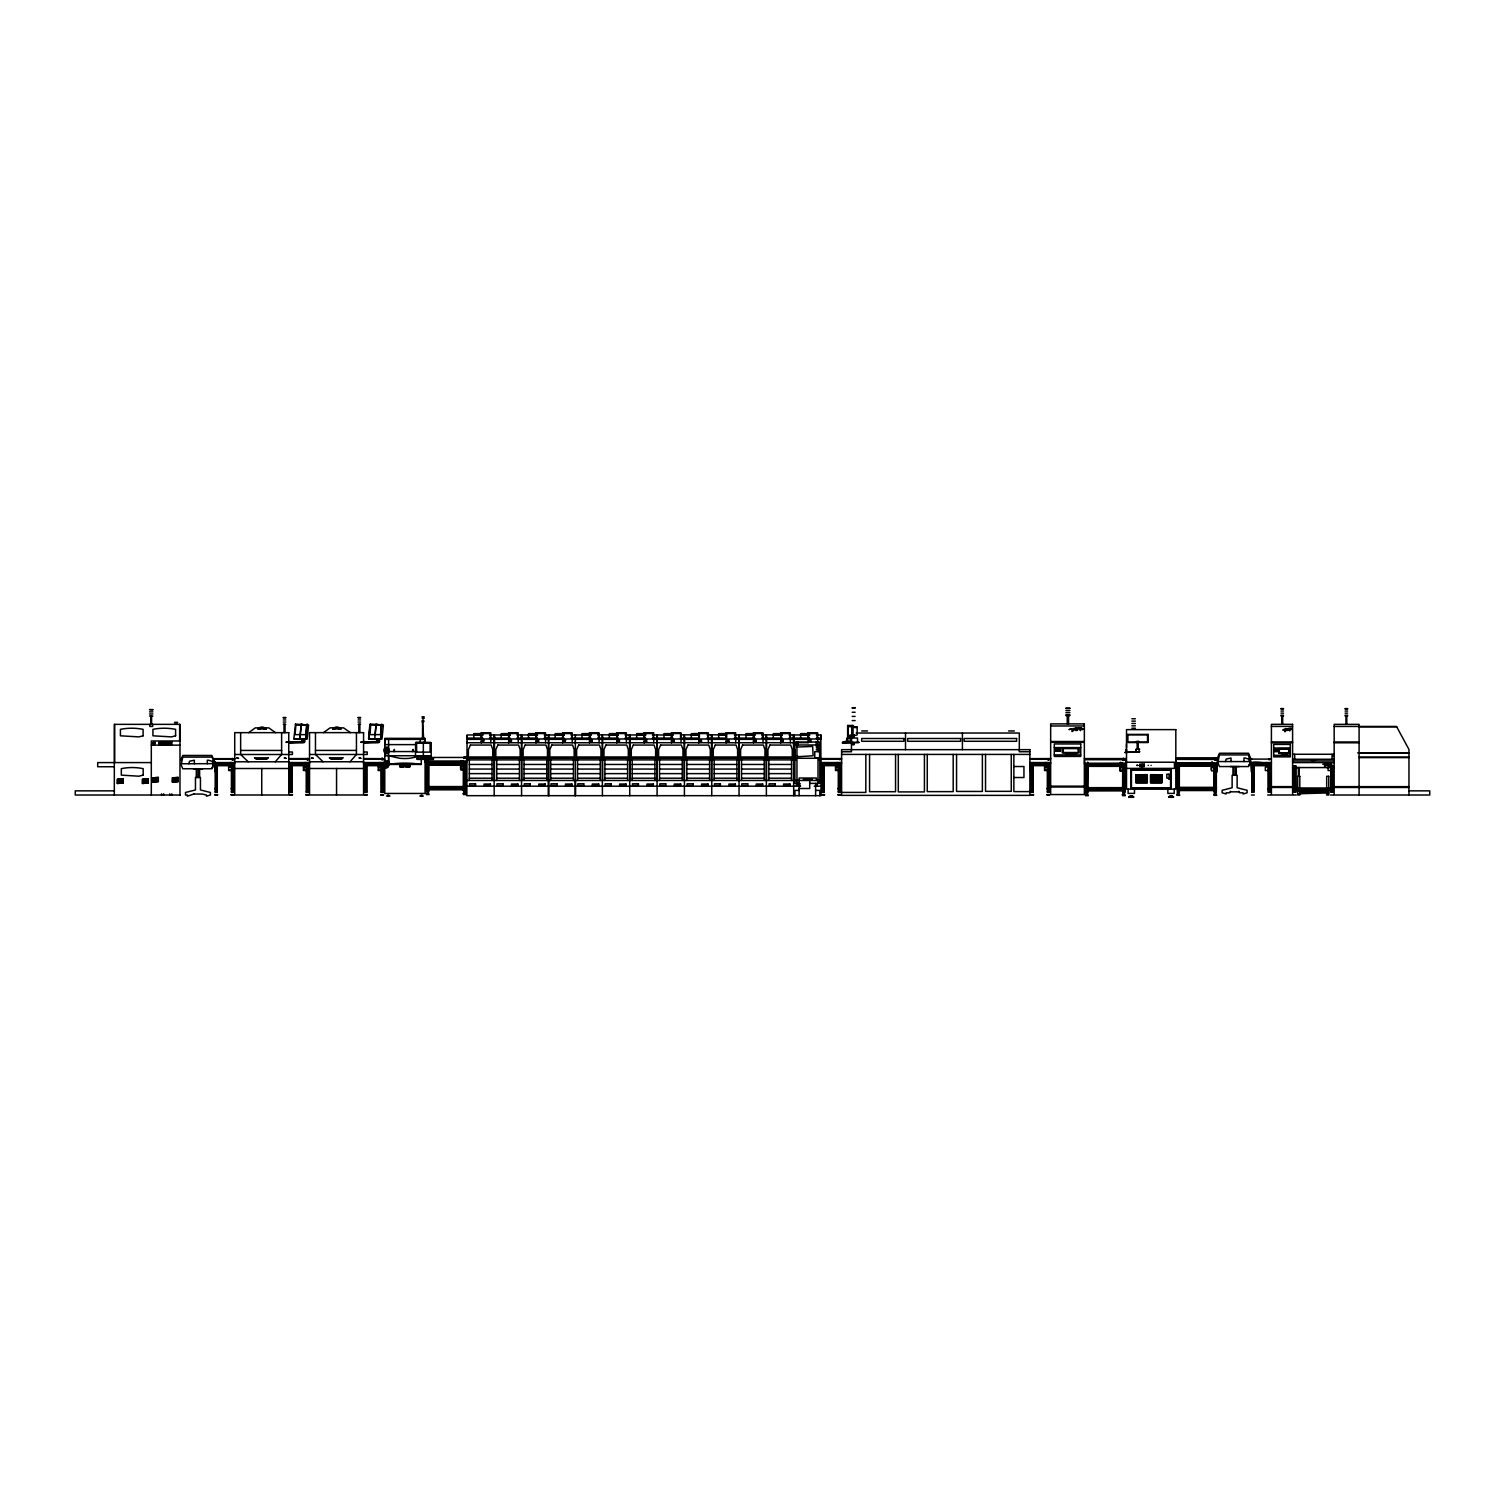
<?xml version="1.0" encoding="UTF-8"?>
<svg xmlns="http://www.w3.org/2000/svg" width="1505" height="1505" viewBox="0 0 1505 1505"><rect width="100%" height="100%" fill="white"/><g stroke="black" fill="none" stroke-linecap="round" stroke-linejoin="round"><path stroke-width="1.5" d="M384.772 764.22L384.772 760.063M384.772 741.062L384.772 744.618L415.737 744.618M384.772 740.234L384.772 738.71L425.087 738.71L425.087 740.234M388.591 738.71L388.76 764.427M420.271 743.244L420.271 738.71M425.087 743.244L425.087 741.062M467.058 742.68L467.058 741.664M482.766 734.967L467.058 734.967L467.058 739.35L481.28 739.35L481.28 732.86L490.818 732.86L490.818 742.755M481.28 742.68L481.28 741.664M489.482 734.967L493.979 734.967L493.979 739.35L490.818 739.35M494.468 742.68L494.468 741.664M510.176 734.967L494.468 734.967L494.468 739.35L508.69 739.35L508.69 732.86L518.228 732.86L518.228 742.755M508.69 742.68L508.69 741.664M516.892 734.967L521.388 734.967L521.388 739.35L518.228 739.35M521.784 742.68L521.784 741.664M537.473 734.967L521.784 734.967L521.784 739.35L535.987 739.35L535.987 732.86L545.544 732.86L545.544 742.755M535.987 742.68L535.987 741.664M562.682 742.68L562.682 741.664M572.22 742.755L572.22 732.86L562.682 732.86L562.682 739.35L545.544 739.35M575.305 742.68L575.305 741.664M575.305 739.35L575.361 734.816M589.509 742.68L589.509 741.664M599.065 742.755L599.065 732.86L589.509 732.86L589.509 739.35L572.22 739.35M602.414 795.675L602.207 734.816L597.73 734.967M602.621 780.474L602.621 734.816L618.329 734.967M616.843 742.68L616.843 741.664M626.381 742.755L626.381 732.86L616.843 732.86L616.843 739.35L602.621 739.35M625.045 734.967L629.542 734.967L629.542 739.35L626.381 739.35M629.955 742.68L629.955 741.664M645.645 734.967L629.955 734.967L629.955 739.35L644.159 739.35L644.159 732.86L653.716 732.86L653.716 742.755M644.159 742.68L644.159 741.664M652.38 734.967L656.857 734.967L656.857 739.35L653.716 739.35M657.271 741.664L657.271 742.68L684.192 742.755M672.98 734.967L657.271 734.967L657.271 739.35L671.493 739.35L671.493 732.86L681.031 732.86L681.031 742.755M671.493 742.68L671.493 741.664M684.192 780.474L684.192 734.816L680.824 734.967M684.399 795.675L684.606 734.816L698.057 734.967M698.809 742.68L698.809 741.664M708.366 742.755L708.366 732.86L698.809 732.86L698.809 739.35L684.606 739.35M711.508 780.474L711.508 734.816L707.03 734.967M711.733 795.675L711.94 734.816L725.391 734.967M726.144 742.68L726.144 741.664M735.682 742.755L735.682 732.86L726.144 732.86L726.144 739.35L711.94 739.35M738.842 780.474L738.842 734.816L734.365 734.967M739.256 780.474L739.256 734.816L754.964 734.967M753.478 742.68L753.478 741.664M763.016 742.755L763.016 732.86L753.478 732.86L753.478 739.35L739.256 739.35M766.177 780.474L766.177 734.816L761.681 734.967M766.591 780.474L766.591 734.816L782.28 734.967M780.794 742.68L780.794 741.664M790.351 742.755L790.351 732.86L780.794 732.86L780.794 739.35L766.591 739.35M789.015 734.967L793.492 734.967L793.492 739.35L790.351 739.35M793.906 741.664L793.906 742.68L808.129 742.68L808.129 741.664M809.615 734.967L793.906 734.967L793.906 739.35L808.129 739.35L808.129 732.86L817.667 732.86L817.667 742.755M816.331 734.967L820.827 734.967L820.827 739.35L817.667 739.35M302.373 740.893L301.245 742.473M377.191 740.874L376.043 742.454M302.185 740.554L300.906 742.473M377.003 740.535L375.723 742.454M797.142 747.026L812.644 746.424L813.114 755.755L798.252 756.695L797.142 755.566M1136.143 751.748L1136.106 749.302M388.158 753.271L385.355 753.516L387.914 753.648M295.883 725.128L295.112 734.647L305.76 734.647L306.55 725.128L295.977 725.147M301.056 739.256L299.796 739.011L301.169 724.112L302.411 724.338M299.947 739.049L301.301 724.131M368.669 738.861L370.305 724.112M368.575 738.447L369.835 724.695M381.442 725.128L370.7 725.109L369.929 734.628L380.577 734.628L381.442 725.128L380.577 734.628M374.745 739.03L375.987 724.093L377.228 724.319M376.118 725.128L375.159 734.609M1073.103 730.659C1074.739 724.018 1069.698 734.384 1073.065 730.753M229.437 763.75L231.093 763.28L229.795 764.295M304.255 763.731C309.616 761.624 301.64 765.97 305.308 764.484M379.072 763.731L380.709 763.261L379.279 764.126M461.358 762.188C463.672 759.216 462.675 765.33 461.489 761.982M838.097 763.693L836.347 763.957L837.965 763.505M1047.01 763.9C1045.73 760.514 1044.884 766.722 1047.141 763.693M1121.526 763.731C1123.238 766.929 1119.344 764.201 1121.94 762.508M1212.334 762.339L1212.202 763.411M1213.971 764.07C1211.525 766.986 1213.105 760.702 1213.952 764.502M1266.138 763.524C1272.496 764.465 1252.781 760.044 1250.617 763.599L1250.617 758.238L1248.548 753.252L1219.445 753.252L1217.376 758.238L1217.583 763.957L1176.026 763.957M817.742 747.571L816.312 746.988L817.46 747.534M538.583 741.645L538.583 739.839M619.42 741.645L619.42 739.839M674.071 741.57L672.697 741.194L673.074 739.839M674.071 741.645L674.071 739.839M810.706 741.57C806.755 741.476 812.455 738.014 810.706 741.645M154.77 742.548L153.397 743.432L154.77 742.924M386.239 747.646L386.277 749.829M386.296 751.014L385.75 750.036M386.07 747.74L386.597 749.189L387.105 747.74M385.449 752.387L386.446 752.387M386.127 748.888L387.142 748.38M387.914 751.522L387.048 750.807L387.632 751.804M422.077 757.184L421.739 758.181M422.077 756.959L421.739 757.918M1332.621 755.736L1333.298 756.451M1077.505 729.285C1070.676 730.151 1080.628 728.251 1076.639 727.931M1282.204 754.08L1282.053 754.457M1283.69 753.76L1283.219 754.758M1283.069 754.043L1283.709 754.72M1285.044 754.005L1285.402 753.779M1078.182 729.285C1077.317 732.371 1071.372 729.003 1075.529 727.931M1325.209 765.951C1325.717 759.818 1323.61 768.133 1325.002 766.271M1067.177 753.196L1067.892 754.043L1066.688 754.118M1070.412 753.648L1069.453 753.553L1070.412 754.212M1072.106 754.268L1073.592 753.742M1076.207 754.212L1075.266 753.29M295.507 724.131L293.851 738.88M305.91 738.842L306.982 724.112M854.069 735.305L853.805 736.434L847.691 736.622L847.691 725.466L857.154 727.084L857.154 734.948L848.688 736.622L853.805 736.923L853.937 735.193M816.35 746.781L817.949 746.781M482.86 739.839C481.036 743.583 486.849 739.914 482.86 739.914M511.267 739.914C507.298 739.971 512.998 743.489 511.267 739.839M537.567 739.839L537.567 741.645M180.694 760.439L182.782 755.454L211.866 755.454L213.955 760.439L211.866 757.109L182.782 757.109L181.371 763.769L229.381 763.599M1250.617 761.568L1248.548 766.553L1219.445 766.553L1217.376 761.568L1249.808 761.568L1248.548 754.908L1219.445 754.908L1218.053 761.568M213.334 765.217L212.318 767.606L213.428 765.236M1250.429 762.245L1248.999 765.405M1328.257 765.104L1328.05 763.599L1326.432 763.449M231.845 759.705L233.538 759.649L232.071 759.404M232.184 758.708L233.275 759.404M306.738 759.498L307.979 758.689M307.829 759.498C305.553 757.561 310.03 759.95 307.265 759.78M381.48 759.254L381.687 759.028M381.48 759.686L382.402 759.235M382.421 758.388C381.348 759.668 383.662 760.157 382.044 758.802M464.161 758.294L465.026 758.294M1047.856 759.743L1048.966 759.573M1048.477 758.802C1049.7 759.875 1047.405 758.445 1049.418 759.686M1048.383 759.78L1049.211 758.971M1124.724 759.197L1124.047 758.821M1123.332 760.119L1124.818 760.119M1215.419 758.482L1214.573 758.99M385.543 752.18L386.183 752.312M1287.546 754.268L1286.606 754.457M463.446 763.712L461.903 763.75M564.243 739.839L564.243 741.645M618.423 739.839L618.423 741.645M645.739 739.839L645.739 741.645M701.386 739.914L700.032 740.291L700.389 741.645M701.386 741.645L701.386 739.839M728.721 741.645L728.721 739.839M1326.451 763.882L1326.451 765.086M1327.749 765.086L1327.749 763.882M1230.469 791.273L1229.641 792.815L1226.124 792.815L1226.124 793.982L1222.154 792.815L1222.154 790.294L1232.125 787.755L1232.125 775.282L1237.129 775.282L1237.129 787.755L1247.099 790.294L1247.099 792.815L1243.111 793.982L1243.111 792.815L1239.669 792.815L1238.784 791.235M275.246 761.793L281.623 754.494L281.623 732.653M350.063 761.775L356.44 754.475L356.44 732.634M1069.039 753.384L1070.619 753.742M853.373 735.193L853.034 736.566L853.034 725.466L848.688 725.523L849.441 726.332M565.259 741.645L565.617 740.197L564.243 739.914M591.089 739.839L591.089 741.645M592.086 741.645L592.086 739.839M618.216 740.084L619.42 739.914M645.532 740.084L646.736 739.914M701.593 741.401L700.389 741.57M727.724 739.839L727.724 741.645M728.928 741.401L727.517 741.401M755.059 739.839L755.059 741.645M756.056 741.645L756.056 739.839M782.374 739.839L782.374 741.645M1286.944 728.853C1284.028 728.777 1290.839 728.966 1287.847 728.853M248.664 732.653L255.267 727.893L268.831 727.893L275.547 732.653M323.481 732.634L330.084 727.874L343.629 727.874L350.345 732.634M1326.432 763.411L1325.943 765.104M1327.749 765.067L1326.451 765.067M233.275 759.479L232.805 758.821M233.012 759.517L232.673 758.407M232.955 759.442L232.071 759.479M308.092 759.461L307.622 758.388M307.396 759.649L307.829 758.783L307.923 759.818M382.721 758.746L382.044 758.144M383.041 759.31L381.48 759.178M463.728 758.031L464.913 757.862M838.943 758.971L839.922 759.536M1047.762 759.141L1049.023 759.423M1048.947 758.595L1047.988 759.724M1123.464 760.157L1124.442 760.063L1123.332 760.42M1269.449 759.461L1268.922 759.78M1269.016 759.404L1269.957 759.404M368.8 738.993L380.558 739.03L381.781 724.093M1281.357 753.666L1281.959 754.532M230.792 764.502L230.491 763.054L229.945 764.427M431.07 756.112L415.474 755.717M461.847 761.511L462.411 763.035M537.567 739.914L538.583 739.914M538.583 741.57L537.36 741.401M565.259 741.57L564.243 741.57M591.089 739.914L592.086 739.914M591.089 741.57L592.086 741.57M619.42 741.57L618.423 741.57M645.739 741.57L646.736 741.57M646.51 741.739L646.51 739.745M673.074 739.914L674.071 739.914M727.724 739.914L728.721 739.914M755.059 739.914L756.056 739.914M756.056 741.57L754.852 741.401M782.374 739.914L783.371 739.914M782.374 741.57L783.371 741.57M783.127 741.739L783.127 739.745M836.836 767.87L836.836 768.077M1327.767 765.518L1326.432 765.518M839.414 758.802L839.734 759.649M1123.727 759.273L1123.426 759.329M1215.946 759.724L1214.704 759.931L1215.739 760.213M385.976 747.929L386.277 747.835M386.917 749.829L386.954 747.646M302.674 742.078L303.427 740.554M302.844 742.473L303.615 740.893M377.661 742.454L378.225 740.535M1067.591 753.817L1066.123 753.742L1067.44 753.591M1076.207 754.024L1075.247 754.118M418.315 756.582L410.188 758.219A44.68 41.952 0 0 1 399.333 758.219L388.516 755.736L388.516 764.427L421.268 764.427L421.268 755.736M306.888 759.028L308.092 759.028M1123.953 759.009L1124.592 759.084M842.838 742.435L846.506 741.344M842.838 742.059L851.115 741.344L851.115 742.435M845.17 741.438L843.534 741.946L851.115 741.344M848.086 741.438C842.875 742.078 852.526 741.664 847.842 741.438M849.441 735.813L854.031 735.004M1070.206 754.08L1068.851 754.137M1072.106 753.591L1073.103 753.591M837.213 764.502L837.006 763.035L837.363 764.484M1213.199 764.86L1213.35 763.9M304.838 740.893L304.443 742.473L286.289 742.021L303.54 741.551M286.307 742.473L290.183 741.551M379.655 740.874L379.26 742.454L361.087 742.003L378.338 741.532M361.125 742.454L365 741.532M381.931 759.16L383.041 759.498M381.875 759.423L382.91 759.461M1075.529 727.931L1076.639 727.931M811.251 778.932L803.651 779.552M388.158 753.365C391.77 742.981 379.636 747.74 385.412 753.516M804.234 779.515L811.872 779.552M422.472 737.902L423.601 737.902L422.585 721.685L422.529 737.902L423.545 737.902M422.811 716.775L423.902 716.963M422.416 716.944L423.808 716.756L422.171 716.756M1126.549 749.321L1126.511 752.82M854.031 727.141L857.154 727.084M1139.718 749.133L1136.162 749.151L1136.35 751.748L1139.567 751.748M423.037 719.446L423.037 719.465M852.225 707.689L855.122 707.689M852.225 708.102L855.122 708.102M1065.916 708.102L1069.905 708.102M1065.916 708.516L1069.905 708.516M1281 708.554L1283.502 708.554M1345.113 708.573L1347.633 708.573M1281 708.968L1283.502 708.968M1345.113 708.987L1347.633 708.987M1065.916 710.586L1069.905 710.586M1281 711.037L1283.502 711.037M1345.113 711.056L1347.633 711.056M149.503 711.884L152.87 711.884M852.225 712.26L855.122 712.26M1065.916 712.674L1069.905 712.674M1281 713.125L1283.502 713.125M1345.113 713.144L1347.633 713.144M149.503 713.972L152.87 713.972M1065.916 714.743L1069.905 714.743M1281 715.195L1283.502 715.195M1345.113 715.214L1347.633 715.214M1065.916 715.59L1069.905 715.59M149.503 716.041L152.87 716.041M1281 716.023L1283.502 716.023M1345.113 716.041L1347.633 716.041M852.225 716.418L855.122 716.418M283.279 717.49L285.781 717.49M358.096 717.471L360.598 717.471M283.279 717.904L285.781 717.904M358.096 717.885L360.598 717.885M1131.873 718.769L1135.353 718.769M283.279 719.973L285.781 719.973M358.096 719.954L360.598 719.954M852.225 720.575L855.122 720.575M1131.873 721.121L1135.353 721.121M283.279 722.061L285.781 722.061M358.096 722.043L360.598 722.043M174.58 722.325L177.515 722.325M174.58 722.739L177.515 722.739M1131.873 723.491L1135.353 723.491M283.279 724.131L285.781 724.338M295.356 724.112L308.581 724.921L307.171 739.087L294.886 738.673M358.096 724.319L360.598 724.112M370.174 724.093L383.399 724.902L381.988 739.068L369.684 738.654M1131.873 725.843L1135.353 725.843M1050.659 725.974L1084.352 725.974M1271.405 726.426L1292.588 726.426M1334.164 726.445L1396.508 726.445L1408.962 749.471L1408.962 795.016M848.444 726.689L852.018 726.689L852.056 725.466L852.056 736.622L851.755 726.2L847.992 726.2L847.992 735.889L852.018 735.399L848.444 735.399M1359.09 726.859L1396.734 726.859M854.294 727.536L856.533 727.536M1131.873 728.194L1135.353 728.194M1082.095 729.417L1083.675 729.022M1292.268 729.361L1291.177 729.455M1080.421 730.508L1079.762 728.288C1074.495 727.856 1085.688 727.893 1080.421 728.288L1080.421 730.527M861.725 730.96L867.52 730.96M1008.576 730.96L1014.37 730.96M856.157 733.029L1019.299 733.029L1019.299 751.748L1029.872 751.748M473.793 734.402L482.616 734.402M501.203 734.402L510.026 734.402M528.518 734.402L537.341 734.402M555.195 734.402L564.018 734.402M582.021 734.402L590.863 734.402M609.356 734.402L618.179 734.402M636.671 734.402L645.513 734.402M664.006 734.402L672.829 734.402M691.341 734.402L695.95 733.65M718.656 734.402L723.284 733.65M745.991 734.402L754.814 734.402M773.307 734.402L782.149 734.402M800.641 734.402L809.464 734.402M544.208 734.967L564.149 734.967M570.884 734.967L590.995 734.967M473.793 735.155L482.766 735.155M501.203 735.155L510.176 735.155M528.518 735.155L537.473 735.155M555.195 735.155L564.149 735.155M582.021 735.155L590.995 735.155M609.356 735.155L618.329 735.155M636.671 735.155L645.645 735.155M664.006 735.155L672.98 735.155M691.341 735.155L698.057 735.155M718.656 735.155L725.391 735.155M745.991 735.155L754.964 735.155M773.307 735.155L782.28 735.155M800.641 735.155L809.615 735.155M467.058 738.09L482.766 738.09M489.482 738.09L493.979 738.09M494.468 738.09L510.176 738.09M516.892 738.09L521.388 738.09M521.784 738.09L537.473 738.09M544.208 738.09L564.149 738.09M570.884 738.09L590.995 738.09M597.73 738.09L602.207 738.09M602.621 738.09L618.329 738.09M625.045 738.09L629.542 738.09M629.955 738.09L645.645 738.09M652.38 738.09L656.857 738.09M657.271 738.09L672.98 738.09M680.824 738.09L684.192 738.09M684.606 738.09L698.057 738.09M707.03 738.09L711.508 738.09M711.94 738.09L725.391 738.09M734.365 738.09L738.842 738.09M739.256 738.09L754.964 738.09M761.681 738.09L766.177 738.09M766.591 738.09L782.28 738.09M789.015 738.09L793.492 738.09M793.906 738.09L809.615 738.09M816.331 738.09L820.827 738.09M294.002 739.011L306.061 738.88L307.265 724.281M490.31 738.974L481.807 738.993L481.807 733.499M517.72 738.974L509.217 738.993L509.217 733.499M545.036 738.974L536.533 738.993L536.533 733.499M571.712 738.974L563.209 738.993L563.209 733.499M598.557 738.974L590.054 738.993L590.054 733.499M625.873 738.974L617.389 738.993L617.389 733.499M653.208 738.974L644.704 738.993L644.704 733.499M680.542 738.974L672.039 738.993L672.039 733.499M707.858 738.974L699.355 738.993L699.355 733.499M735.193 738.974L726.689 738.993L726.689 733.499M762.508 738.974L754.005 738.993L754.005 733.499M789.843 738.974L781.34 738.993L781.34 733.499M817.159 738.974L808.674 738.993L808.674 733.499M384.772 739.388L425.087 739.388M599.065 739.35L602.207 739.35M681.031 739.35L684.192 739.35M708.366 739.35L711.508 739.35M735.682 739.35L738.842 739.35M763.016 739.35L766.177 739.35M179.979 740.987L151.309 740.987L151.309 795.016M1138.721 741.25L1136.463 741.419M1050.659 741.495L1084.352 741.495M843.515 741.758L851.153 741.702L851.153 738.805L846.901 738.805L847.315 741.589M1271.405 741.946L1292.588 741.946M286.289 742.021L304.292 742.078L304.65 740.554M361.087 742.003L379.091 742.059L379.467 740.535M431.22 742.755L415.625 742.548L415.474 755.943L430.693 756.3M1334.164 741.965L1359.09 741.965M416.001 742.398L430.693 742.398M1050.659 742.322L1084.352 742.322M467.058 742.755L493.979 742.755M494.468 742.755L521.388 742.755M521.784 742.755L602.207 742.755M602.621 742.68L629.542 742.755M629.955 742.755L656.857 742.755M684.606 742.68L711.508 742.755M711.94 742.755L738.842 742.755M739.256 742.755L766.177 742.755M766.591 742.68L793.492 742.755M1271.405 742.774L1292.588 742.774M1334.164 742.793L1359.09 742.793M289.882 743.301L303.935 742.473M364.699 743.282L378.752 742.454M852.789 743.282L853.843 743.282M852.789 743.602L853.843 743.602M852.789 744.11L853.843 744.11M1126.511 744.053L1126.511 747.665M794.922 744.975L819.811 744.975M151.309 745.144L179.979 745.144M387.989 747.609L385.336 747.571M1054.29 747.59L1080.722 747.59M1273.681 748.041L1290.312 748.041M816.35 749.039L817.836 749.039L816.387 749.923M1136.952 749.151L1138.438 749.151M315.467 750.412L356.44 750.412M240.65 750.431L281.623 750.431M1055.739 750.581L1060.498 750.581M1274.603 751.033L1277.595 751.033M388.61 751.559L416.622 751.559M819.83 751.635L814.769 751.635L814.769 758.275M841.596 751.748L851.454 751.748L851.454 743.432M1139.116 751.748L1124.705 752.481L1139.718 751.748M288.753 752.011L292.422 752.011L292.422 754.494L234.724 754.494M363.57 751.992L367.239 751.992L367.239 754.475L309.541 754.475M1357.604 752.876L1408.962 752.876L1359.09 753.027M841.596 754.419L1029.872 754.419M1292.588 754.268L1334.164 754.268M1054.29 754.908L1080.722 754.908M1273.681 755.341L1290.312 755.341M384.772 755.736L416.415 755.736M1359.09 757.128L1408.962 757.128M425.087 757.466L466.644 757.466L466.644 762.057L463.314 762.057M1359.09 757.598L1408.962 757.598M421.099 757.918L425.257 757.918M814.769 758.106L819.115 758.275M1175.819 758.238L1218.053 758.238M417.337 758.501L429.226 758.482M467.058 758.275L493.979 758.275M494.468 758.275L521.388 758.275M521.784 758.275L602.207 758.275M602.621 758.275L629.542 758.275M629.955 758.275L656.857 758.275M657.271 758.275L684.192 758.275M684.606 758.275L711.508 758.275M711.94 758.275L738.842 758.275M739.256 758.275L766.177 758.275M766.591 758.275L793.492 758.275M794.922 758.275L819.83 758.275M1175.819 758.332L1217.376 758.332M234.724 758.67L213.955 758.67L213.955 763.769L211.866 768.754L182.782 768.754L180.694 763.769M288.753 758.576L309.541 758.576M363.57 758.576L384.358 758.652L384.358 763.581L381.028 763.581M417.111 758.802L433.402 758.746M820.827 758.576L841.596 758.576M1029.872 758.652L1050.659 758.576M1084.352 758.576L1125.909 758.576L1126.116 764.277L1084.559 764.277L1084.559 759.686L1126.116 759.686M213.955 759.028L234.724 759.028M288.753 759.009L309.541 759.009M363.57 759.084L384.358 759.084M820.827 759.009L841.596 759.084M1029.872 759.009L1050.659 759.009M1250.617 759.103L1271.405 759.103M1217.583 759.442L1176.026 759.367L1177.061 771.106M1249.865 759.216L1251.934 759.216M1292.588 759.254L1334.164 759.254M467.058 759.893L493.979 759.893M494.468 759.893L521.388 759.893M521.784 759.893L602.207 759.893M602.621 759.893L629.542 759.893M629.955 759.893L656.857 759.893M657.271 759.893L684.192 759.893M684.606 759.893L711.508 759.893M711.94 759.893L738.842 759.893M739.256 759.893L766.177 759.893M766.591 759.893L793.492 759.893M793.906 759.893L796.164 759.893M818.889 759.893L820.827 759.893M425.087 761.022L466.644 761.022M1292.588 760.909L1334.164 760.909M461.264 761.135L463.22 761.135L463.22 763.242L461.264 763.242M213.202 761.417L214.895 761.417M213.202 761.718L214.895 761.718M234.724 761.793L288.753 761.793M309.541 761.775L363.57 761.775M425.087 762.132L461 762.057M1126.511 762.226L1174.427 762.226L1174.427 768.397L1126.511 768.397M151.309 762.584L97.693 762.584L97.693 766.741L114.324 766.741M213.955 762.584L234.724 762.584M288.753 762.565L309.541 762.565M363.57 762.565L384.358 762.565M463.314 762.584L428.417 762.584L463.766 762.753M820.827 762.565L841.596 762.565M1029.872 762.565L1050.659 762.565M1250.617 762.584L1271.405 762.584M1292.588 762.584L1334.164 762.584M308.299 763.167L308.299 792.251L306.211 792.251L306.211 762.565L304.179 762.659L304.066 764.879M838.172 762.659L836.234 762.659L836.122 764.879M1045.185 764.879L1045.185 762.565L1047.217 762.659M1176.026 762.922L1217.583 762.922M307.603 763.167L309.052 763.167L308.299 771.858M822.069 771.858L821.297 763.167L822.727 763.167M1031.113 771.858L1030.361 763.167L1031.772 763.167M1084.559 763.242L1126.116 763.242M1212.202 763.016L1214.159 763.016L1214.046 791.498L1216.115 791.498M1267.172 763.054L1266.815 764.596L1267.756 763.524M1328.464 763.242L1330.777 763.242L1329.404 765.725L1328.464 763.242L1330.777 763.28M288.753 763.581L304.198 763.581M306.211 763.581L309.541 763.581M363.57 763.581L379.015 763.581M380.125 763.543L379.768 764.578M428.417 763.449L463.766 763.468M820.827 763.581L841.596 763.581M1029.872 763.581L1045.317 763.581M1047.33 763.581L1050.659 763.581M1120.755 763.355L1122.692 763.355M1179.13 763.468L1211.713 763.355M231.413 763.599L234.724 763.599M428.417 763.693L464.18 763.863M1087.682 763.788L1120.266 763.693M1268.075 763.599L1271.405 763.599M217.284 764.126L231.413 764.126M292.083 764.107L306.211 764.107M366.9 764.107L381.028 764.107M428.417 764.126L464.763 764.126M824.157 764.107L838.285 764.107M1033.201 764.107L1047.33 764.107M1253.947 764.126L1268.075 764.126M1322.782 764.201L1323.986 764.239M1330.777 764.201L1331.981 764.239M217.284 764.239L231.864 764.295M292.083 764.22L306.211 764.22M366.9 764.22L381.48 764.277M461.584 764.446L463.728 764.446M469.315 764.465L492.041 764.465M496.725 764.465L519.451 764.465M524.022 764.465L546.766 764.465M550.698 764.465L573.443 764.465M577.544 764.465L600.269 764.465M604.878 764.465L627.604 764.465M632.194 764.465L654.92 764.465M659.529 764.465L682.254 764.465M686.844 764.465L709.589 764.465M714.179 764.465L736.904 764.465M741.514 764.465L764.239 764.465M768.829 764.465L791.555 764.465M824.157 764.22L838.736 764.277M1033.201 764.22L1047.781 764.277M1179.13 764.22L1214.253 764.465M1253.947 764.239L1268.527 764.295M229.362 764.785L231.3 764.785M304.179 764.766L306.117 764.766L306.117 762.659M380.934 764.766L378.978 764.766L378.978 762.659L380.934 762.659L381.028 792.251L383.098 792.251L383.869 763.167L383.098 771.858M428.831 764.559L464.18 764.559M836.234 764.766L838.172 764.766M1047.217 764.766L1045.279 764.766L1045.279 762.659M1087.682 764.803L1122.805 764.803M1179.337 764.578L1214.704 764.653M1267.981 764.785L1266.025 764.785L1266.025 762.678L1267.981 762.678L1268.075 792.27L1270.164 792.27L1270.164 763.599M217.284 764.991L231.864 765.01M292.083 764.973L306.211 764.879M366.9 764.973L381.48 764.991M824.157 764.973L838.736 764.991M1033.201 764.973L1047.781 764.991M1087.889 764.916L1122.805 764.916M1179.13 764.916L1211.713 764.916M1212.202 765.123L1214.159 765.123M1253.947 764.991L1268.527 765.01M217.284 765.255L231.413 765.255M292.083 765.236L306.211 765.236M366.9 765.236L381.028 765.236M428.06 765.236L464.293 765.236M824.157 765.236L838.285 765.236M1033.201 765.236L1047.33 765.236M1087.043 765.236L1120.266 765.236M1120.755 765.462L1122.692 765.462L1122.598 791.818L1124.668 791.818L1124.668 771.971M1179.337 765.33L1214.704 765.349M1253.947 765.255L1268.075 765.255M215.742 765.688L232.861 765.688M290.559 765.669L306.211 765.669M366.148 765.669L381.593 765.669M409.755 765.631L405.88 765.631L405.88 767.042L409.755 767.042L409.755 765.631L409.605 766.892L406.049 766.892L406.049 765.782L409.605 766.083M463.314 765.537L460.568 765.537L460.568 768.999L463.314 768.999M824.157 765.669L839.734 765.669M1033.201 765.669L1048.778 765.669M1087.889 765.669L1123.257 765.688M1179.337 765.593L1214.253 765.593M1252.405 765.688L1270.164 765.688M400.217 766.083L403.754 766.083M1087.889 765.913L1122.805 765.913M1179.337 766.026L1215.701 766.026M1087.137 766.346L1124.254 766.346M1214.046 766.308L1211.299 766.308L1211.299 769.77M231.413 766.666L228.647 766.666L228.647 770.541L231.413 770.541M306.211 766.647L303.464 766.647L303.464 770.522L306.211 770.522M381.028 766.647L378.282 766.647L378.282 770.522L381.028 770.522M463.728 766.647L460.981 766.647L460.981 770.09L463.728 770.09M838.285 766.647L835.52 766.647L835.52 770.522L838.285 770.522M1013.862 766.515L1023.946 766.515L1023.946 777.521L1013.862 777.521M1047.33 766.647L1044.564 766.647L1044.564 770.522L1047.33 770.522M1122.598 766.647L1119.833 766.647L1119.833 770.09L1122.598 770.09M400.217 766.91L403.754 766.91M228.647 767.08L231.413 767.08M303.464 767.061L306.211 767.061M378.282 767.061L381.028 767.061M835.52 767.061L838.285 767.061M1044.564 767.061L1047.33 767.061M1268.075 767.08L1265.329 767.08L1265.329 770.541L1268.075 770.541M1330.834 767.08L1328.087 767.08L1328.087 770.541L1330.834 770.541M1214.253 767.437L1211.506 767.437L1211.506 770.88L1214.253 770.88M1292.588 767.569L1334.164 767.569M1122.805 767.757L1120.04 767.757L1120.04 771.218L1122.805 771.218M234.724 768.509L288.753 768.509M309.541 768.491L363.57 768.491M469.315 769.055L492.041 769.055M496.725 769.055L519.451 769.055M524.022 769.055L546.766 769.055M550.698 769.055L573.443 769.055M577.544 769.055L600.269 769.055M604.878 769.055L627.604 769.055M632.194 769.055L654.92 769.055M659.529 769.055L682.254 769.055M686.844 769.055L709.589 769.055M714.179 769.055L736.904 769.055M741.514 769.055L764.239 769.055M768.829 769.055L791.555 769.055M228.647 770.109L231.413 770.109M303.464 770.09L306.211 770.09M378.282 770.09L381.028 770.09M835.52 770.09L838.285 770.09M1044.564 770.09L1047.33 770.09M426.329 770.334L425.501 760.044M465.402 770.334L466.155 762.057L465.816 791.818L463.728 791.818L463.766 762.057M426.743 771.444L425.764 762.057M215.196 771.877L214.632 763.599M233.482 771.877L234.253 763.599M290.014 771.858L289.242 763.581M364.812 771.858L364.06 763.581M840.354 771.858L841.126 763.581M1049.399 771.858L1049.982 763.581M1251.859 771.877L1251.107 763.599M1270.164 771.877L1270.728 763.599M1293.849 771.877L1293.077 767.738M1332.903 771.877L1333.486 767.738M1177.267 772.216L1176.477 762.828M1216.341 772.216L1217.094 763.957M1085.801 772.554L1085.049 764.277M1124.875 772.554L1125.646 764.277M469.315 773.626L492.041 773.626M496.725 773.626L519.451 773.626M524.022 773.626L546.766 773.626M550.698 773.626L573.443 773.626M577.544 773.626L600.269 773.626M604.878 773.626L627.604 773.626M632.194 773.626L654.92 773.626M659.529 773.626L682.254 773.626M686.844 773.626L709.589 773.626M714.179 773.626L736.904 773.626M741.514 773.626L764.239 773.626M768.829 773.626L791.555 773.626M1135.955 774.83L1147.299 774.642L1147.299 782.92L1135.955 782.92L1135.955 774.642M1161.935 774.83L1150.591 774.642L1150.591 782.92L1161.935 782.92L1161.935 774.642M1135.955 775.263L1147.299 775.263M1150.591 775.263L1161.935 775.263M1135.955 775.696L1147.299 775.696M1150.591 775.696L1161.935 775.696M1135.955 776.11L1147.299 776.11M1150.591 776.11L1161.935 776.11M1135.955 776.542L1147.299 776.542M1150.591 776.542L1161.935 776.542M1135.955 776.956L1147.299 776.956M1150.591 776.956L1161.935 776.956M1135.955 777.389L1147.299 777.389M1150.591 777.389L1161.935 777.389M1135.955 777.803L1147.299 777.803M1150.591 777.803L1161.935 777.803M469.315 778.198L492.041 778.198M496.725 778.198L519.451 778.198M524.022 778.198L546.766 778.198M550.698 778.198L573.443 778.198M577.544 778.198L600.269 778.198M604.878 778.198L627.604 778.198M632.194 778.198L654.92 778.198M659.529 778.198L682.254 778.198M686.844 778.198L709.589 778.198M714.179 778.198L736.904 778.198M741.514 778.198L764.239 778.198M768.829 778.198L791.555 778.198M1135.955 778.236L1147.299 778.236M1150.591 778.236L1161.935 778.236M1135.955 778.668L1147.299 778.668M1150.591 778.668L1161.935 778.668M1135.955 779.082L1147.299 779.082M1150.591 779.082L1161.935 779.082M1135.955 779.515L1147.299 779.515M1150.591 779.515L1161.935 779.515M1135.955 779.929L1147.299 779.929M1150.591 779.929L1161.935 779.929M466.851 780.474L821.034 780.474M1135.955 780.361L1147.299 780.361M1150.591 780.361L1161.935 780.361M1135.955 780.775L1147.299 780.775M1150.591 780.775L1161.935 780.775M1135.955 781.208L1147.299 781.208M1150.591 781.208L1161.935 781.208M1135.955 781.641L1147.299 781.641M1150.591 781.641L1161.935 781.641M1135.955 782.054L1147.299 782.054M1150.591 782.054L1161.935 782.054M1135.955 782.487L1147.299 782.487M1150.591 782.487L1161.935 782.487M799.117 783.39L794.903 783.39L794.903 742.059L819.83 742.059L819.83 783.39L809.709 783.39M800.397 783.804L796.427 783.804L796.427 785.516L800.397 785.516M466.851 786.193L800.528 786.193M814.205 786.193L821.034 786.193M1050.659 786.174L1084.352 786.174M428.417 786.569L463.879 786.569M465.402 786.569L464.688 770.861M1271.405 786.626L1292.588 786.626M1334.164 786.645L1408.962 786.645M428.417 787.077L464.763 787.04M1050.659 787.002L1084.352 787.002M428.022 787.171L463.314 787.19M1179.13 787.341L1214.61 787.341M1216.115 787.341L1215.4 771.632L1215.438 791.498M464.293 787.661L428.191 787.661L428.173 783.183M1087.043 787.661L1123.163 787.661M1124.668 787.661L1123.953 771.971M1271.405 787.454L1292.588 787.454M1334.164 787.472L1408.962 787.472M428.417 787.943L464.706 788.018M1179.13 787.868L1216.115 787.943M215.196 788.112L217.284 788.3M231.413 788.225L233.482 788.3M290.014 788.206L292.083 788.093M428.022 788.093L464.255 788.206M838.285 788.093L840.354 788.281M1047.33 788.206L1049.399 788.281M1087.287 788.281L1124.668 788.281M1253.947 788.112L1253.195 765.688M1270.164 788.112L1269.392 765.688M1331.398 788.112L1295.297 788.112L1295.165 765.688L1295.241 792.27M215.196 788.639L216.645 788.582M231.413 788.639L232.861 788.582M290.014 788.62L291.462 788.564M428.417 788.639L463.954 788.639M799.117 788.507L809.709 788.507L809.709 780.474M838.285 788.62L839.734 788.564M1047.33 788.62L1048.778 788.564M1179.337 788.451L1214.817 788.451M1216.341 788.451L1215.607 770.522M1251.859 788.639L1253.308 788.582M1268.075 788.639L1269.524 788.582M1293.849 788.639L1295.297 788.582M1295.918 788.639L1331.361 788.639M1087.25 788.789L1123.37 788.789M1124.875 788.789L1124.141 770.842M1179.13 788.977L1215.946 789.053M1295.542 788.714L1330.834 788.752M215.196 789.147L216.588 789.147M231.413 789.147L232.805 789.147M290.014 789.128L291.406 789.128M428.436 789.203L464.255 789.128M838.285 789.128L839.677 789.128M1047.33 789.128L1048.722 789.128M1087.287 789.203L1124.668 789.203M1179.337 789.09L1214.78 788.996M428.831 789.316L463.728 789.316M1087.494 789.391L1123.313 789.316M1179.13 789.41L1214.686 789.41M1251.859 789.579L1253.251 789.579M1268.075 789.579L1269.467 789.579M1293.849 789.579L1295.241 789.579M1295.918 789.504L1331.361 789.579M215.836 789.768L217.284 789.655M232.033 789.768L233.482 789.655M290.634 789.749L292.083 789.749M428.135 789.749L464.368 789.749M838.906 789.749L840.354 789.636M1047.95 789.749L1049.399 789.636M1087.682 789.749L1123.219 789.749M1179.337 789.843L1215.645 789.918M1295.542 789.655L1330.834 789.749M1087.889 790.181L1122.805 790.181M1179.337 790.106L1214.253 790.106M1295.222 790.181L1331.474 790.181M799.117 790.407L794.903 790.407L794.903 795.675M815.616 790.407L819.83 790.407L819.83 795.675M1087.494 790.313L1124.179 790.257M1179.337 790.539L1214.892 790.539M114.436 790.859L75.25 790.859L75.25 795.016L180.393 795.016M428.417 790.727L426.329 790.727L426.329 762.057M465.402 790.727L463.314 790.727L463.314 761.022M1087.193 790.859L1123.426 790.859M1408.962 790.859L1429.75 790.859L1429.75 795.016L1334.164 795.016L1334.164 724.357L1359.09 724.357L1359.09 795.016M1299.812 791.141L1326.676 791.141M1297.724 791.291L1299.793 791.291M1326.676 791.291L1328.765 791.291M1029.872 791.592L1013.862 791.592L1013.862 754.419M1177.719 791.498L1177.061 762.828M215.196 791.837L217.284 791.837M231.413 791.837L233.482 791.837M290.014 791.818L292.083 791.818M306.211 791.818L308.299 791.818M364.812 791.818L366.9 791.818M381.028 791.818L383.098 791.818M822.069 791.818L824.157 791.818M838.285 791.818L840.354 791.818M1031.113 791.818L1033.201 791.818M1047.33 791.818L1049.399 791.818M1087.118 791.818L1087.682 762.132M1230.469 791.837L1238.784 791.837M841.596 792.42L865.827 792.42L865.827 754.419M1299.812 792.251L1326.676 792.288M425.934 793.455L428.793 793.455M462.919 793.455L465.798 793.455M1297.724 793.812L1328.765 792.853L1326.676 793.812M1176.647 794.245L1179.525 794.245M1213.651 794.245L1216.51 794.245M214.801 794.584L217.661 794.584M230.999 794.584L233.877 794.584M289.6 794.565L292.478 794.565M305.816 794.565L308.694 794.565M364.417 794.565L367.295 794.565M380.633 794.565L383.493 794.565M426.348 794.565L429.207 794.565M463.333 794.565L466.211 794.565M821.674 794.565L824.533 794.565M837.871 794.565L840.749 794.565M1030.718 794.565L1033.578 794.565M1046.916 794.565L1049.794 794.565M1085.199 794.565L1088.077 794.565M1122.184 794.565L1125.063 794.565M214.801 795.016L217.661 795.016M230.999 795.016L233.877 795.016M289.6 794.997L292.478 794.997M305.816 794.997L308.694 794.997M364.417 794.997L367.295 794.997M380.633 794.997L383.493 794.997M387.707 795.204L388.741 795.204M421.099 795.204L422.153 795.204M821.674 794.997L824.533 794.997M837.871 794.997L840.749 794.997M1030.718 794.997L1033.578 794.997M1046.916 794.997L1049.794 794.997M1251.464 795.016L1254.342 795.016M1267.68 795.016L1270.54 795.016M1293.435 795.016L1296.313 795.016M1330.439 795.016L1333.298 795.016M1176.854 795.355L1179.732 795.355M1213.858 795.355L1216.717 795.355M387.5 795.618L388.948 795.618M420.911 795.618L422.341 795.618M1085.406 795.675L1088.284 795.675M1122.391 795.675L1125.27 795.675M1129.992 795.825L1132.513 795.825M1169.874 795.825L1172.357 795.825M386.484 796.032L389.964 796.032M419.876 796.032L423.375 796.032M1128.769 796.634L1133.735 796.634M1168.651 796.634L1173.561 796.634M1128.769 797.311L1133.735 797.311M1168.651 797.311L1173.561 797.311M1215.099 759.084L1216.059 758.689M1072.35 754.118L1073.573 753.271M1046.257 764.502L1046.05 763.035L1046.408 764.578M1287.17 730.508L1288.713 729.737L1286.756 730.282M853.655 736.453L854.069 735.795M386.352 766.591C390.435 764.785 383.643 763.976 386.127 766.421M374.613 738.993L375.855 739.237M1049.211 759.028L1048.233 758.934M1126.549 751.653L1126.06 749.321M424.598 757.918L424.278 756.959M323.048 761.775L315.467 754.475L315.467 732.634M248.231 761.793L240.65 754.494L240.65 732.653M424.598 758.181L424.278 757.184M1120.849 763.693L1121.319 763.11M1048.684 771.971L1048.778 788.093M839.639 771.971L839.734 788.093M291.33 765.236L291.462 788.093M232.767 771.99L232.861 788.112M216.513 765.255L216.645 788.112M1139.059 749.283L1139.059 751.616M1346.787 716.041L1346.787 724.357M1345.959 716.041L1345.959 724.357M1332.903 765.819L1332.903 792.27L1330.834 792.27L1330.834 765.819M1332.471 765.819L1332.471 792.27M1332.226 765.819L1332.226 792.27M1332.076 754.268L1332.076 759.254M1331.361 765.819L1331.455 792.27M1328.971 767.569L1326.752 767.569M1300 767.569L1297.799 767.569M1299.172 767.983L1299.172 776.298M1298.345 767.983L1298.345 776.298M1295.918 765.688L1295.918 792.27L1293.849 792.27L1293.849 765.819M1295.485 765.819L1295.485 792.27M1294.695 754.268L1294.695 759.254M1294.507 770.221L1294.507 792.27L1294.394 765.688M1293.265 767.738L1293.265 771.877M1282.674 716.023L1282.674 724.338M1281.827 716.023L1281.827 724.338M1269.599 763.599L1269.467 792.27M1268.715 763.599L1268.696 792.27M1265.931 762.584L1265.931 764.897M1253.947 762.584L1253.947 792.27L1251.859 792.27L1251.859 763.599M1253.515 763.599L1253.515 792.27M1253.251 763.599L1253.251 792.27M1251.295 763.599L1251.295 771.877M1249.545 761.568L1249.075 759.197L1245.087 758.012L1243.977 758.012L1243.977 761.568M1239.33 766.553L1230.074 766.553M1236.282 766.967L1236.282 775.282M1235.455 766.967L1235.455 775.282M1233.799 766.967L1233.799 775.282M1232.971 766.967L1232.971 775.282M1231.015 761.568L1231.015 758.012L1226.124 759.084L1225.427 761.568M1216.887 762.828L1216.905 772.216M1216.341 763.957L1216.341 792.608L1214.253 792.608L1214.253 762.922M1215.89 763.957L1215.89 792.608M1215.645 763.957L1215.645 792.608M1213.35 763.392L1213.35 764.935M1212.992 763.392L1212.992 764.935M1212.108 762.922L1212.108 765.236M1211.901 761.793L1211.901 764.126M1179.337 762.922L1179.337 792.608L1177.267 792.608L1177.512 762.828M1178.904 763.957L1178.904 792.608M1178.66 763.957L1178.66 792.608M1177.907 763.957L1177.907 792.608L1177.587 762.828M1176.684 763.957L1176.684 772.216M1174.22 789.147L1174.22 793.398L1167.842 793.398L1167.842 789.147M1138.25 742.172L1138.25 749.001M1137.159 742.172L1137.159 749.001M1134.488 789.147L1134.488 793.398L1128.11 793.398L1128.11 789.147M1125.439 763.167L1125.458 772.554M1124.875 764.277L1124.875 792.947L1122.805 792.947L1122.805 763.242M1124.442 764.277L1124.31 792.947L1124.179 764.277M1120.642 765.556L1120.548 762.226L1120.435 764.446M1087.889 763.242L1087.889 792.947L1085.801 792.947L1085.801 764.277M1087.457 764.277L1087.457 792.947M1087.193 764.277L1087.193 792.947M1086.441 764.277L1086.328 792.947M1085.237 764.277L1085.237 772.554M1068.569 715.59L1068.569 723.886M1067.233 715.59L1067.233 723.886M1049.399 763.581L1049.399 792.251L1047.33 792.251L1047.33 762.565M1049.023 788.281L1049.023 789.636M1048.966 763.581L1048.722 792.251M1047.95 763.581L1047.95 792.251M1033.201 762.565L1033.201 792.251L1031.113 792.251L1031.113 763.167M1032.769 763.581L1032.769 792.251M1032.505 763.581L1032.505 792.251M1031.64 763.167L1031.753 792.251M1030.549 763.167L1030.549 771.858M1011.266 754.419L1011.266 791.348L985.53 791.348L985.53 754.419M982.37 754.419L982.37 791.442L956.559 791.442L956.559 754.419M962.41 733.029L962.41 749.659M953.192 754.419L953.192 791.63L927.268 791.63L927.268 754.419M924.427 754.419L924.427 791.912L898.297 791.912L898.297 754.419M905.521 733.029L905.521 749.659M895.55 754.419L895.55 791.705L869.57 791.705L869.57 754.419M857.511 742.435L857.511 738.052L846.751 738.052L846.506 742.435M853.843 742.341L853.843 744.843L852.789 744.843L852.789 742.341M851.585 738.052L851.585 742.435M847.691 725.466L847.691 736.622M840.938 763.581L840.938 771.858M840.354 763.581L840.354 792.251L838.285 792.251L838.285 762.565M839.922 763.581L839.922 792.251M839.677 763.581L839.677 792.251M838.943 765.8L838.943 792.251M838.793 763.581L838.906 792.251M824.157 762.565L824.157 792.251L822.069 792.251L822.069 763.167M823.705 763.581L823.705 792.251M823.461 763.581L823.461 792.251M822.708 763.581L822.708 792.251M822.595 763.581L822.595 792.251M821.504 763.167L821.504 771.858M820.827 734.816L821.034 795.675L466.851 795.675L467.058 736.001M819.604 749.584L819.604 756.977M818.024 742.059L818.024 751.635M818.024 758.275L818.024 783.39M817.309 784.03L817.309 785.516M817.159 738.993L817.159 733.499L800.641 733.631L800.641 738.09M816.406 780.474L816.406 778.029L799.117 778.029L799.117 795.675M816.124 742.059L816.218 744.975M815.616 783.39L815.616 795.675M808.129 732.86L808.129 742.68M798.064 742.059L798.064 744.975M796.954 742.059L796.954 783.39M795.242 749.584L795.242 756.977M793.906 736.001L793.906 780.474M793.492 734.816L793.699 795.675M791.555 759.893L791.555 780.474M789.843 738.993L789.843 733.499L773.307 733.631L773.307 738.09M780.794 732.86L780.794 742.755M768.829 759.893L768.829 780.474M766.384 780.474L766.384 795.675M766.177 734.816L766.177 735.945M764.239 759.893L764.239 780.474M762.508 738.993L762.508 733.499L745.991 733.631L745.991 738.09M753.478 732.86L753.478 742.755M741.514 759.893L741.514 780.474M739.049 780.474L739.049 795.675M738.842 734.816L738.842 735.945M736.904 759.893L736.904 780.474M735.193 738.993L735.193 733.499L718.656 733.631L718.656 738.09M726.144 732.86L726.144 742.755M714.179 759.893L714.179 780.474M711.508 734.816L711.508 735.945M709.589 759.893L709.589 780.474M707.858 738.993L707.858 733.499L691.341 733.631L691.341 738.09M698.809 732.86L698.809 742.755M686.844 759.893L686.844 780.474M684.192 734.816L684.192 735.945M682.254 759.893L682.254 780.474M680.542 738.993L680.542 733.499L664.006 733.631L664.006 738.09M671.493 732.86L671.493 742.755M659.529 759.893L659.529 780.474M657.271 736.001L657.064 795.675M656.857 734.816L656.857 780.474M654.92 759.893L654.92 780.474M653.208 738.993L653.208 733.499L636.671 733.631L636.671 738.09M644.159 732.86L644.159 742.755M632.194 759.893L632.194 780.474M629.955 736.001L629.955 780.474M629.542 734.816L629.748 795.675M627.604 759.893L627.604 780.474M625.873 738.993L625.873 733.499L609.356 733.631L609.356 738.09M616.843 732.86L616.843 742.755M604.878 759.893L604.878 780.474M602.207 734.816L602.207 735.945M600.269 759.893L600.269 780.474M598.557 738.993L598.557 733.499L582.021 733.631L582.021 738.09M589.509 732.86L589.509 742.755M577.544 759.893L577.544 780.474M575.587 780.474L575.587 795.675M575.305 734.816L575.361 735.945M575.361 739.35L575.361 780.474M575.098 780.474L575.098 795.675M573.443 759.893L573.443 780.474M571.712 738.993L571.712 733.499L555.195 733.631L555.195 738.09M562.682 732.86L562.682 742.755M550.698 759.893L550.698 780.474M548.911 780.474L548.911 795.675M548.685 735.945L548.685 734.816L548.685 780.474M548.46 735.343L548.46 780.474M548.253 780.474L548.253 795.675M546.766 759.893L546.766 780.474M545.036 738.993L545.036 733.499L528.518 733.631L528.518 738.09M535.987 732.86L535.987 742.755M524.022 759.893L524.022 780.474M521.784 736.001L521.784 780.474M521.388 734.816L521.577 795.675M519.451 759.893L519.451 780.474M517.72 738.993L517.72 733.499L501.203 733.631L501.203 738.09M508.69 732.86L508.69 742.755M496.725 759.893L496.725 780.474M494.468 736.001L494.468 780.474M494.186 795.675L493.979 734.816M492.041 759.893L492.041 780.474M490.31 738.993L490.31 733.499L473.793 733.631L473.793 738.09M481.28 732.86L481.28 742.755M469.315 759.893L469.315 780.474M465.402 762.057L465.384 791.818M464.97 762.057L465.12 791.818M464.706 762.057L464.706 790.727M464.255 763.167L464.368 791.818M463.954 762.057L464.18 791.818M462.054 761.511L462.054 763.035M461.17 761.022L461.17 763.336M431.22 742.736L431.22 755.943M428.831 763.167L428.831 791.818L426.743 791.818L426.856 762.057M428.417 761.022L428.285 791.818L427.966 762.057M427.721 762.057L427.721 790.727M427.382 789.128L427.364 791.818M426.969 762.057L426.95 790.727M426.178 763.167L426.178 771.444M425.087 742.981L425.087 738.391L384.772 738.391L384.772 793.455L425.087 793.455L425.087 755.736M423.338 742.172L423.338 756.488M423.168 756.959L423.168 758.181M412.972 751.559L412.972 749.396L412.257 751.559M394.385 751.559L394.385 749.396L393.689 751.559M382.421 763.581L382.421 792.251M381.668 763.581L381.668 792.251M378.884 762.565L378.884 764.879M366.9 762.565L366.9 792.251L364.812 792.251L364.812 763.581M366.468 763.581L366.468 792.251M366.204 763.581L366.204 792.251M365.452 763.581L365.433 792.251M364.248 763.581L364.248 771.858M359.864 724.319L359.864 732.634M358.83 724.319L358.83 732.634M336.556 768.491L336.556 794.979M308.864 763.167L308.864 771.858M307.867 763.167L307.867 792.251M307.603 763.581L307.603 792.251M306.851 763.581L306.851 792.251L306.738 763.581M292.083 762.565L292.083 792.251L290.014 792.251L290.014 763.581M291.537 763.581L291.519 792.251M291.406 763.581L291.387 792.251M290.634 763.581L290.634 792.251M290.54 763.581L290.465 792.251M289.43 763.581L289.43 771.858M285.047 724.338L285.047 732.653M284.012 724.338L284.012 732.653M261.738 768.509L261.738 794.997M234.065 763.599L234.065 771.877M233.482 763.599L233.482 792.27L231.413 792.27L231.413 762.584L229.362 762.678L229.268 764.897M233.049 763.599L232.918 792.27M232.805 763.599L232.786 792.27M232.033 763.599L232.015 792.27M231.864 763.599L231.864 792.27M217.284 762.584L217.284 792.27L215.196 792.27L215.196 763.599M216.889 788.3L216.889 789.655M216.852 763.599L216.588 792.27M215.836 763.599L215.836 792.27M213.146 760.439L213.146 763.769M212.882 763.769L212.412 761.398L208.424 760.213L207.295 760.213L207.295 763.769M202.667 768.754L193.393 768.754M199.619 769.168L199.619 777.483M198.792 769.168L198.792 777.483M197.117 769.168L197.117 777.483M196.29 769.168L196.29 777.483M194.333 763.769L194.333 760.213L189.611 761.191L188.765 763.769M179.979 795.016L179.979 724.357L114.324 724.357L114.324 795.016M179.641 724.357L179.641 740.987M171.833 793.831L171.833 795.016M170.573 742.454L170.573 744.072M169.82 742.454L169.82 744.072M169.764 793.831L169.764 795.016M169.068 742.454L169.068 744.072M168.334 742.454L168.334 744.072M167.582 742.454L167.582 744.072M166.829 742.454L166.829 744.072M166.077 742.454L166.077 744.072M165.324 742.454L165.324 744.072M164.572 742.454L164.572 744.072M163.819 742.454L163.819 744.072M163.65 793.831L163.65 795.016M163.086 742.454L163.086 744.072M162.333 742.454L162.333 744.072M161.581 742.454L161.581 744.072M161.581 793.831L161.581 795.016M160.828 742.454L160.828 744.072M160.076 742.454L160.076 744.072M152.663 724.357L152.663 726.445L149.86 726.445L149.86 724.357M151.591 716.041L151.591 724.357M150.763 716.041L150.763 724.357M114.662 724.357L114.662 762.584M333.339 729.304A4.158 1.768 0 0 1 339.923 729.06M332.699 729.003A4.158 1.768 0 0 1 337.026 727.31A4.158 1.768 0 0 1 341.014 729.154M333.019 729.003A3.838 1.637 0 0 1 337.007 727.442A3.838 1.637 0 0 1 340.676 729.135M334.261 729.06A3.838 1.637 0 0 1 339.679 729.154M258.54 729.323A4.158 1.768 0 0 1 265.106 729.078M257.901 729.022A4.158 1.768 0 0 1 262.227 727.329A4.158 1.768 0 0 1 266.197 729.173M258.22 729.022A3.838 1.637 0 0 1 262.209 727.461A3.838 1.637 0 0 1 265.877 729.154M259.443 729.078A3.838 1.637 0 0 1 264.861 729.173M388.516 764.408A81.214 63.699 0 0 1 421.024 764.408M386.258 761.662L387.237 761.831L386.258 761.662M385.205 761.041C381.423 777.746 396.342 759.818 385.261 760.928M1285.533 730.979C1283.539 734.722 1286.455 723.755 1285.515 731.091M229.738 767.701L229.738 767.701M236.887 757.937L238.486 758.37L236.887 757.937M284.389 757.937L286.006 758.37L284.389 757.937M304.537 768.096L304.631 767.945M311.704 757.918L313.303 758.351L311.704 757.918M359.206 757.918L360.805 758.351L359.206 757.918M379.354 768.096L379.392 768.02M1045.655 767.682L1045.806 767.907M152.72 742.924C154.545 747.891 156.953 739.388 152.72 742.924M1136.877 765.33L1137.818 765.405L1136.877 765.33M1140.47 765.236C1142.859 769.77 1145.324 761.944 1140.47 765.236M1148.202 765.443L1148.259 765.368M1151.099 765.443L1151.137 765.368M1168.99 779.063L1170.213 779.289L1169.046 778.969M1274.961 749.133L1277.312 749.34L1274.961 749.133M1274.961 749.772L1277.275 750.167L1275.074 749.584M1056.303 748.7L1060.066 748.888L1056.303 748.7M1056.303 749.321L1060.066 749.528L1056.303 749.321M470.425 745.05L468.394 749.584L468.394 756.977L492.756 756.977L492.756 749.584L491.194 745.05L470.425 745.05M497.835 745.05L495.803 749.584L495.803 756.977L520.166 756.977L520.166 749.584L518.604 745.05L497.835 745.05M525.151 745.05L523.119 749.584L523.119 756.977L547.481 756.977L547.481 749.584L545.92 745.05L525.151 745.05M551.827 745.05L549.795 749.584L549.795 756.977L574.158 756.977L574.158 749.584L572.596 745.05L551.827 745.05M578.654 745.05L576.641 749.584L576.641 756.977L600.984 756.977L600.984 749.584L599.442 745.05L578.654 745.05M605.988 745.05L603.957 749.584L603.957 756.977L628.319 756.977L628.319 749.584L626.757 745.05L605.988 745.05M633.323 745.05L631.291 749.584L631.291 756.977L655.634 756.977L655.634 749.584L654.092 745.05L633.323 745.05M660.639 745.05L658.607 749.584L658.607 756.977L682.969 756.977L682.969 749.584L681.408 745.05L660.639 745.05M687.973 745.05L685.941 749.584L685.941 756.977L710.304 756.977L710.304 749.584L708.742 745.05L687.973 745.05M715.289 745.05L713.276 749.584L713.276 756.977L737.619 756.977L737.619 749.584L736.058 745.05L715.289 745.05M742.623 745.05L740.592 749.584L740.592 756.977L764.954 756.977L764.954 749.584L763.392 745.05L742.623 745.05M769.939 745.05L767.926 749.584L767.926 756.977L792.27 756.977L792.27 749.584L790.727 745.05L769.939 745.05M464.123 757.109L465.083 757.147L464.123 757.109M1123.388 758.219L1123.426 758.181M1214.836 757.899L1214.892 757.862M1268.866 758.67L1268.997 758.614M193.806 794.038L187.391 796.183L187.391 795.016L185.491 795.016L185.491 792.477L195.462 789.956L195.462 777.483L200.447 777.483L200.447 789.956L210.418 792.477L210.418 795.016L206.448 796.183L206.448 795.016L202.121 794.038L193.806 794.038M268.078 757.824L266.799 759.235L256.245 759.235L254.533 757.824L268.078 757.824M342.895 757.805L341.597 759.216L331.062 759.216L329.35 757.805L342.895 757.805M143.107 735.813L138.893 736.886L120.419 735.813L120.419 729.342A57.999 57.999 0 0 1 143.088 729.342L143.107 735.813M175.615 735.813L171.401 736.886L152.927 735.813L152.927 729.342A57.999 57.999 0 0 1 175.596 729.342L175.615 735.813M143.182 775.131L138.855 776.204L121.322 775.131L121.322 768.66A53.992 53.992 0 0 1 143.182 768.66L143.182 775.131M422.265 718.205L423.902 718.205L422.416 718.205M422.265 720.688L423.902 720.707L422.416 720.688M422.265 721.685L423.902 721.704L422.416 721.685M422.529 738.391L423.601 738.409L422.623 738.391M152.87 709.607L149.503 709.607L152.87 709.814M1084.352 723.886L1050.659 723.886L1050.659 794.546L1084.352 794.546L1084.352 723.886M1292.588 724.338L1271.405 724.338L1271.405 794.997L1292.588 794.997L1292.588 724.338M1291.064 728.345L1288.75 728.326L1289.71 730.96L1291.064 728.326M1071.127 728.909L1069.208 729.53L1071.127 728.909M1083.845 728.909L1081.926 729.53L1083.845 728.909M1284.273 729.342L1283.069 729.981L1284.273 729.342M1175.819 729.624L1126.511 729.624L1126.511 789.147L1175.819 789.147L1175.819 729.624M288.753 732.653L234.724 732.653L234.724 794.997L288.772 794.997L288.753 732.653M363.57 732.634L309.541 732.634L309.541 794.979L363.57 794.979L363.57 732.634M1148.127 734.402L1127.264 734.402L1127.264 742.529L1148.127 742.529L1148.127 734.402M1147.525 734.797L1127.866 734.797L1127.866 742.134L1147.525 742.134L1147.525 734.797M903.941 738.504L861.688 738.504L861.688 741.288L903.941 741.288L903.941 738.504M960.604 738.504L907.684 738.504L907.684 741.288L960.604 741.288L960.604 738.504M1016.609 738.504L964.141 738.504L964.141 741.288L1016.609 741.288L1016.609 738.504M171.758 742.059L158.909 742.059L158.909 744.448L171.758 744.448L171.758 742.059M171.325 742.454L159.323 742.454L159.323 744.072L171.325 744.072L171.325 742.454M858.979 742.435L842.367 742.849L858.979 742.435M430.091 743.169L416.603 743.169L416.603 752.143L430.091 752.124L430.091 743.15M1080.722 743.959L1054.29 743.959L1054.29 756.432L1080.722 756.432L1080.722 743.959M1290.312 744.411L1273.681 744.411L1273.681 756.865L1290.312 756.865L1290.312 744.411M1079.104 748.192L1062.323 748.192L1062.323 752.914L1079.104 752.914L1079.104 748.192M1060.498 748.474L1055.739 748.474L1055.739 751.221L1060.498 751.221L1060.498 748.474M1078.144 748.587L1063.283 748.587L1063.283 752.519L1078.144 752.519L1078.144 748.587M1289.296 748.643L1278.742 748.643L1278.742 753.365L1289.296 753.365L1289.296 748.643M1277.595 748.907L1274.603 748.926L1274.603 751.672L1277.595 751.672L1277.595 748.907M1288.694 749.02L1279.344 749.02L1279.344 752.97L1288.694 752.97L1288.694 749.02M1029.872 749.659L841.596 749.659L841.596 795.374L1029.872 795.374L1029.872 749.659M433.402 758.181L417.111 758.181L417.111 759.404L433.402 759.404L433.402 758.181M1315.464 760.232L1311.306 760.533L1315.464 760.232M387.462 763.336L386.127 763.806L387.462 763.336M388.008 764.164L385.336 764.164L385.336 766.873L388.008 766.873L388.008 764.164M1144.27 764.145L1139.699 764.145L1139.699 766.666L1144.27 766.666L1144.27 764.145M387.632 765.236L385.731 765.763L387.632 765.236M403.942 765.593L400.029 765.593L400.029 767.08L403.942 767.08L403.942 765.593M1171.191 769.657L1130.819 769.657L1130.819 788.3L1171.191 788.3L1171.191 769.657M1170.57 770.071L1131.44 770.071L1131.44 787.868L1170.57 787.868L1170.57 770.071M1169.028 774.228L1166.827 774.228L1166.827 778.104L1169.028 778.104L1169.028 774.228M1299.793 776.298L1297.724 776.298L1297.724 794.997L1299.793 794.997L1299.793 776.298M1328.765 776.298L1326.676 776.298L1326.676 794.997L1328.765 794.997L1328.765 776.298M158.401 777.445L152.419 777.897L158.401 777.445M178.305 777.445L172.322 777.897L178.305 777.445M123.278 778.894L117.296 779.345L123.278 778.894M148.355 778.894L142.392 779.345L148.355 778.894M158.401 778.687L152.419 779.139L158.401 778.687M178.305 778.687L172.322 779.139L178.305 778.687M804.479 778.856L803.444 779.628L804.479 778.856M812.079 778.856L811.045 779.628L812.079 778.856M158.401 779.741L152.419 780.192L158.401 779.741M178.305 779.741L172.322 780.192L178.305 779.741M123.278 780.117L117.296 780.568L123.278 780.117M148.355 780.117L142.392 780.568L148.355 780.117M158.401 780.719L152.419 781.17L158.401 780.719M178.305 780.719L172.322 781.17L178.305 780.719M123.278 781.17L117.296 781.622L123.278 781.17M148.355 781.17L142.392 781.622L148.355 781.17M158.401 781.565L152.419 782.017L158.401 781.565M178.305 781.565L172.322 782.017L178.305 781.565M123.278 782.149L117.296 782.6L123.278 782.149M148.355 782.149L142.392 782.6L148.355 782.149M123.278 782.995L117.296 783.447L123.278 782.995M148.355 782.995L142.392 783.447L148.355 782.995M475.542 783.804L469.579 783.804L469.579 785.516L475.542 785.516L475.542 783.804M502.952 783.804L496.989 783.804L496.989 785.516L502.952 785.516L502.952 783.804M530.268 783.804L524.286 783.804L524.286 785.516L530.268 785.516L530.268 783.804M556.944 783.804L550.962 783.804L550.962 785.516L556.944 785.516L556.944 783.804M583.771 783.804L577.807 783.804L577.807 785.516L583.771 785.516L583.771 783.804M611.105 783.804L605.142 783.804L605.142 785.516L611.105 785.516L611.105 783.804M638.44 783.804L632.457 783.804L632.457 785.516L638.44 785.516L638.44 783.804M665.756 783.804L659.792 783.804L659.792 785.516L665.756 785.516L665.756 783.804M693.09 783.804L687.108 783.804L687.108 785.516L693.09 785.516L693.09 783.804M720.406 783.804L714.442 783.804L714.442 785.516L720.406 785.516L720.406 783.804M747.74 783.804L741.777 783.804L741.777 785.516L747.74 785.516L747.74 783.804M775.056 783.804L769.093 783.804L769.093 785.516L775.056 785.516L775.056 783.804M490.461 784.03L484.064 784.03L484.064 785.516L490.461 785.516L490.461 784.03M517.87 784.03L511.474 784.03L511.474 785.516L517.87 785.516L517.87 784.03M545.186 784.03L538.79 784.03L538.79 785.516L545.186 785.516L545.186 784.03M571.862 784.03L565.466 784.03L565.466 785.516L571.862 785.516L571.862 784.03M598.708 784.03L592.312 784.03L592.312 785.516L598.708 785.516L598.708 784.03M626.024 784.03L619.627 784.03L619.627 785.516L626.024 785.516L626.024 784.03M653.358 784.03L646.962 784.03L646.962 785.516L653.358 785.516L653.358 784.03M680.693 784.03L674.296 784.03L674.296 785.516L680.693 785.516L680.693 784.03M708.008 784.03L701.612 784.03L701.612 785.516L708.008 785.516L708.008 784.03M735.343 784.03L728.947 784.03L728.947 785.516L735.343 785.516L735.343 784.03M762.659 784.03L756.263 784.03L756.263 785.516L762.659 785.516L762.659 784.03M789.993 784.03L783.597 784.03L783.597 785.516L789.993 785.516L789.993 784.03M1252.499 792.27L1252.499 763.599L1252.48 792.27M1214.892 792.608L1214.892 763.957L1214.78 792.608M1123.426 792.947L1123.426 764.277L1123.238 792.947"/></g></svg>
